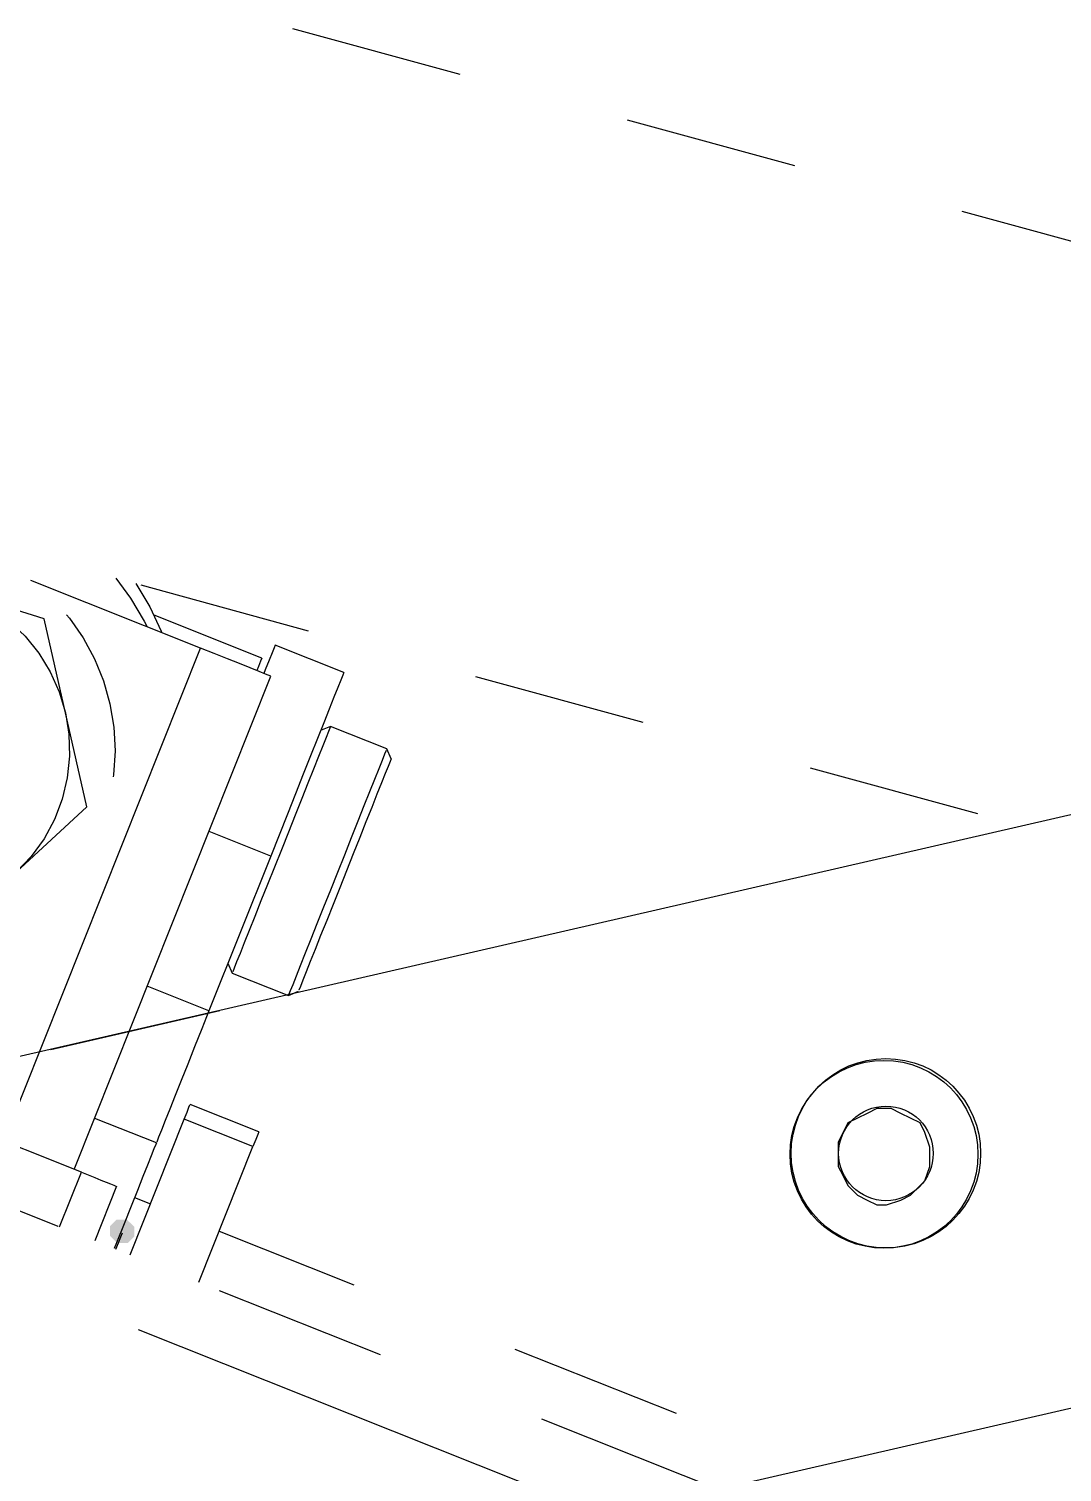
# Model space of a CAD drawing. Extents: x 3 to 592, y 5 to 207.
# Drawn here: x 69.39 to 76.96, y 58.01 to 68.58 of the extents above; entities that cross this region are included whole.
import ezdxf

# ---------------------------------------------------------------- set-up
doc = ezdxf.new("R2010")
doc.units = 0
doc.layers.get('0').update_dxf_attribs({"linetype": 'CONTINUOUS'})

msp = doc.modelspace()

# ---------------------------------------------------------------- hatches: boundary and pattern name
h = msp.add_hatch(color=7)
h.dxf.hatch_style = 2
h.paths.add_polyline_path([(70.114903, 59.859269), (70.163853, 59.81091), (70.164473, 59.742104), (70.116114, 59.693153), (70.047307, 59.692533), (70.034254, 59.697825), (69.985304, 59.746184), (69.984684, 59.814991), (70.033043, 59.863941), (70.10185, 59.864561)])
h = msp.add_hatch(color=7)
h.dxf.hatch_style = 2
h.paths.add_polyline_path([(70.114903, 59.859269), (70.163853, 59.81091), (70.164473, 59.742104), (70.116114, 59.693153), (70.047307, 59.692533), (70.034254, 59.697825), (69.985304, 59.746184), (69.984684, 59.814991), (70.033043, 59.863941), (70.10185, 59.864561)])

# ---------------------------------------------------------------- linework, layer by layer
at = {"color": 7}
for points in [[(72.549486, 68.250436), (71.324343, 68.584987)], [(72.549486, 68.250436), (71.324343, 68.584987)], [(74.999772, 67.581334), (73.774629, 67.915885)], [(74.999772, 67.581334), (73.774629, 67.915885)], [(77.450058, 66.912232), (76.224915, 67.246783)], [(77.450058, 66.912232), (76.224915, 67.246783)], [(70.64816, 64.050227), (69.405324, 64.545527)], [(70.64816, 64.050227), (69.405324, 64.545527)], [(70.028647, 64.562073), (70.135891, 64.416376), (70.236433, 64.247748), (70.257952, 64.205767)], [(70.028647, 64.562073), (70.135891, 64.416376), (70.236433, 64.247748), (70.257952, 64.205767)], [(70.175649, 64.521927), (70.277602, 64.351182), (70.360505, 64.173382), (70.364385, 64.163152)], [(70.175649, 64.521927), (70.277602, 64.351182), (70.360505, 64.173382), (70.364385, 64.163152)], [(70.21196, 64.51206), (71.437103, 64.177509)], [(70.21196, 64.51206), (71.437103, 64.177509)], [(69.502867, 64.26514), (69.167022, 64.368856), (68.828003, 64.473631)], [(69.502867, 64.26514), (69.167022, 64.368856), (68.828003, 64.473631)], [(68.828038, 64.473455), (68.977616, 64.416305), (69.118374, 64.340105), (69.247844, 64.246266), (69.36426, 64.136552), (69.465155, 64.012374), (69.548763, 63.875849), (69.614027, 63.729799), (69.659888, 63.576694)], [(68.828038, 64.473455), (68.977616, 64.416305), (69.118374, 64.340105), (69.247844, 64.246266), (69.36426, 64.136552), (69.465155, 64.012374), (69.548763, 63.875849), (69.614027, 63.729799), (69.659888, 63.576694)], [(69.666435, 64.293113), (69.688639, 64.267997), (69.788828, 64.125122), (69.872437, 63.972017), (69.938053, 63.810444), (69.985678, 63.642875), (70.013901, 63.470719), (70.02272, 63.296447), (70.012137, 63.122175), (70.00946, 63.107018)], [(69.666435, 64.293113), (69.688639, 64.267997), (69.788828, 64.125122), (69.872437, 63.972017), (69.938053, 63.810444), (69.985678, 63.642875), (70.013901, 63.470719), (70.02272, 63.296447), (70.012137, 63.122175), (70.00946, 63.107018)], [(71.097034, 63.976003), (70.308223, 64.290328)], [(71.097034, 63.976003), (70.308223, 64.290328)], [(69.659853, 63.576553), (69.581183, 63.920864), (69.502867, 64.265175)], [(69.659853, 63.576553), (69.581183, 63.920864), (69.502867, 64.265175)], [(71.194859, 64.0715), (71.186746, 64.051392), (71.172282, 64.015056), (71.150762, 63.961081), (71.12254, 63.890172), (71.112662, 63.865125)], [(71.194859, 64.0715), (71.186746, 64.051392), (71.172282, 64.015056), (71.150762, 63.961081), (71.12254, 63.890172), (71.112662, 63.865125)], [(71.698062, 63.870981), (71.195001, 64.071359)], [(71.698062, 63.870981), (71.195001, 64.071359)], [(69.208509, 60.437607), (70.648195, 64.050051)], [(69.208509, 60.437607), (70.648195, 64.050051)], [(71.164238, 63.844558), (71.12508, 63.86008), (71.077102, 63.87913), (71.013249, 63.904883), (70.934933, 63.935927), (70.84568, 63.971558), (70.748666, 64.010011), (70.648124, 64.050227)], [(71.164238, 63.844558), (71.12508, 63.86008), (71.077102, 63.87913), (71.013249, 63.904883), (70.934933, 63.935927), (70.84568, 63.971558), (70.748666, 64.010011), (70.648124, 64.050227)], [(71.097034, 63.976003), (71.088215, 63.953425), (71.073045, 63.916031), (71.061051, 63.885692)], [(71.097034, 63.976003), (71.088215, 63.953425), (71.073045, 63.916031), (71.061051, 63.885692)], [(69.724587, 60.231973), (71.164274, 63.844417)], [(69.724587, 60.231973), (71.164274, 63.844417)], [(71.698062, 63.870981), (71.689948, 63.850873), (71.675484, 63.814537), (71.653964, 63.760562), (71.625742, 63.689653), (71.59117, 63.60287), (71.550953, 63.501623), (71.505092, 63.38697), (71.454998, 63.261028), (71.401023, 63.125562), (71.343873, 62.981981), (71.284606, 62.833109), (71.223576, 62.680709), (71.162545, 62.526898)], [(71.698062, 63.870981), (71.689948, 63.850873), (71.675484, 63.814537), (71.653964, 63.760562), (71.625742, 63.689653), (71.59117, 63.60287), (71.550953, 63.501623), (71.505092, 63.38697), (71.454998, 63.261028), (71.401023, 63.125562), (71.343873, 62.981981), (71.284606, 62.833109), (71.223576, 62.680709), (71.162545, 62.526898)], [(72.662246, 63.842958), (73.887389, 63.508407)], [(72.662246, 63.842958), (73.887389, 63.508407)], [(69.659853, 63.576553), (69.685253, 63.418508), (69.689486, 63.2587), (69.673258, 63.099597), (69.635864, 62.943669), (69.579067, 62.794444), (69.502867, 62.653686), (69.409028, 62.523864), (69.298961, 62.4078)], [(69.659853, 63.576553), (69.685253, 63.418508), (69.689486, 63.2587), (69.673258, 63.099597), (69.635864, 62.943669), (69.579067, 62.794444), (69.502867, 62.653686), (69.409028, 62.523864), (69.298961, 62.4078)], [(69.816839, 62.887966), (69.738522, 63.230866), (69.659853, 63.576588)], [(69.816839, 62.887966), (69.738522, 63.230866), (69.659853, 63.576588)], [(71.600554, 63.476293), (71.58609, 63.439604), (71.568098, 63.394802), (71.543404, 63.333066), (71.512712, 63.255807), (71.476376, 63.164438), (71.435101, 63.061427), (71.390298, 62.948185), (71.341968, 62.827535), (71.291873, 62.701593), (71.240721, 62.573182), (71.189568, 62.444771), (71.139121, 62.318829), (71.091143, 62.197827), (71.045987, 62.084938), (71.005065, 61.981574), (70.968729, 61.890557), (70.938037, 61.813299), (70.913343, 61.751563), (70.895351, 61.706407), (70.884415, 61.679243)], [(71.600554, 63.476293), (71.58609, 63.439604), (71.568098, 63.394802), (71.543404, 63.333066), (71.512712, 63.255807), (71.476376, 63.164438), (71.435101, 63.061427), (71.390298, 62.948185), (71.341968, 62.827535), (71.291873, 62.701593), (71.240721, 62.573182), (71.189568, 62.444771), (71.139121, 62.318829), (71.091143, 62.197827), (71.045987, 62.084938), (71.005065, 61.981574), (70.968729, 61.890557), (70.938037, 61.813299), (70.913343, 61.751563), (70.895351, 61.706407), (70.884415, 61.679243)], [(71.600554, 63.476293), (71.528234, 63.445249)], [(71.600554, 63.476293), (71.528234, 63.445249)], [(72.013445, 63.311758), (71.600695, 63.476152)], [(72.013445, 63.311758), (71.600695, 63.476152)], [(71.293602, 61.505465), (71.308066, 61.542154), (71.326057, 61.586957), (71.350752, 61.648693), (71.381444, 61.725951), (71.41778, 61.817321), (71.459055, 61.920332), (71.503857, 62.033573), (71.552188, 62.154223), (71.602282, 62.280165), (71.653435, 62.408576), (71.704588, 62.536987), (71.755035, 62.662929), (71.803013, 62.783932), (71.848169, 62.896821), (71.889091, 63.000184), (71.925427, 63.091201), (71.956471, 63.168459), (71.980813, 63.230196), (71.998805, 63.275351), (72.009741, 63.302515)], [(71.293602, 61.505465), (71.308066, 61.542154), (71.326057, 61.586957), (71.350752, 61.648693), (71.381444, 61.725951), (71.41778, 61.817321), (71.459055, 61.920332), (71.503857, 62.033573), (71.552188, 62.154223), (71.602282, 62.280165), (71.653435, 62.408576), (71.704588, 62.536987), (71.755035, 62.662929), (71.803013, 62.783932), (71.848169, 62.896821), (71.889091, 63.000184), (71.925427, 63.091201), (71.956471, 63.168459), (71.980813, 63.230196), (71.998805, 63.275351), (72.009741, 63.302515)], [(72.044489, 63.239615), (72.036376, 63.219154), (72.022264, 63.183523), (72.001098, 63.130606), (71.973581, 63.062167), (71.940773, 62.979265), (71.902673, 62.883662), (71.860339, 62.777476), (71.814831, 62.663176), (71.766853, 62.542879), (71.717464, 62.419054), (71.668076, 62.294876), (71.619392, 62.172815), (71.572473, 62.054987), (71.528376, 61.944567), (71.488159, 61.84332), (71.452528, 61.753715), (71.422189, 61.677867), (71.397848, 61.61719), (71.380209, 61.57274), (71.369273, 61.545576)], [(72.044489, 63.239615), (72.036376, 63.219154), (72.022264, 63.183523), (72.001098, 63.130606), (71.973581, 63.062167), (71.940773, 62.979265), (71.902673, 62.883662), (71.860339, 62.777476), (71.814831, 62.663176), (71.766853, 62.542879), (71.717464, 62.419054), (71.668076, 62.294876), (71.619392, 62.172815), (71.572473, 62.054987), (71.528376, 61.944567), (71.488159, 61.84332), (71.452528, 61.753715), (71.422189, 61.677867), (71.397848, 61.61719), (71.380209, 61.57274), (71.369273, 61.545576)], [(72.044489, 63.239615), (72.013445, 63.311934)], [(72.044489, 63.239615), (72.013445, 63.311934)], [(75.112532, 63.173856), (76.337675, 62.839305)], [(75.112532, 63.173856), (76.337675, 62.839305)], [(77.328889, 62.900278), (57.996667, 58.455278)], [(69.298996, 62.407729), (69.557935, 62.647971), (69.816874, 62.88786)], [(69.298996, 62.407729), (69.557935, 62.647971), (69.816874, 62.88786)], [(71.162404, 62.526862), (70.710848, 62.706779)], [(71.162404, 62.526862), (70.710848, 62.706779)], [(71.162404, 62.526862), (70.710496, 61.393035)], [(71.162404, 62.526862), (70.710496, 61.393035)], [(70.849702, 61.742179), (70.880746, 61.669859)], [(70.849702, 61.742179), (70.880746, 61.669859)], [(70.880746, 61.670001), (71.293496, 61.505606)], [(70.880746, 61.670001), (71.293496, 61.505606)], [(70.710566, 61.392999), (70.259011, 61.572916)], [(70.710566, 61.392999), (70.259011, 61.572916)], [(71.293602, 61.505465), (71.365921, 61.536509)], [(71.293602, 61.505465), (71.365921, 61.536509)], [(70.789641, 61.392881), (69.552009, 61.107982)], [(70.789641, 61.392881), (69.552009, 61.107982)], [(70.789641, 61.392881), (69.552009, 61.107982)], [(70.789641, 61.392881), (69.552009, 61.107982)], [(70.710566, 61.392999), (70.657649, 61.260355), (70.605438, 61.129122), (70.554991, 61.002827), (70.507366, 60.882883), (70.463269, 60.772816), (70.424111, 60.674391), (70.390244, 60.589372), (70.362727, 60.519874), (70.341561, 60.467311), (70.327802, 60.432738)], [(70.710566, 61.392999), (70.657649, 61.260355), (70.605438, 61.129122), (70.554991, 61.002827), (70.507366, 60.882883), (70.463269, 60.772816), (70.424111, 60.674391), (70.390244, 60.589372), (70.362727, 60.519874), (70.341561, 60.467311), (70.327802, 60.432738)], [(70.528744, 60.599144), (70.549911, 60.652413), (70.564022, 60.687691), (70.571078, 60.704977)], [(70.528744, 60.599144), (70.549911, 60.652413), (70.564022, 60.687691), (70.571078, 60.704977)], [(71.074809, 60.506222), (70.571748, 60.7066)], [(71.074809, 60.506222), (70.571748, 60.7066)], [(70.325262, 60.426177), (69.873707, 60.606093)], [(70.325262, 60.426177), (69.873707, 60.606093)], [(70.132892, 59.605757), (70.528709, 60.599179)], [(70.132892, 59.605757), (70.528709, 60.599179)], [(71.031947, 60.398625), (70.528886, 60.599002)], [(71.031947, 60.398625), (70.528886, 60.599002)], [(69.776199, 60.211406), (68.942585, 60.543722)], [(69.776199, 60.211406), (68.942585, 60.543722)], [(71.074809, 60.506222), (71.067401, 60.487172), (71.05329, 60.451894), (71.03177, 60.398625)], [(71.074809, 60.506222), (71.067401, 60.487172), (71.05329, 60.451894), (71.03177, 60.398625)], [(70.325262, 60.426177), (70.320323, 60.413477), (70.307623, 60.382079), (70.287868, 60.331985), (70.260704, 60.264252), (70.226837, 60.179232), (70.186621, 60.078338), (70.140759, 59.962979), (70.089254, 59.833863), (70.033162, 59.693104), (70.016934, 59.652182)], [(70.325262, 60.426177), (70.320323, 60.413477), (70.307623, 60.382079), (70.287868, 60.331985), (70.260704, 60.264252), (70.226837, 60.179232), (70.186621, 60.078338), (70.140759, 59.962979), (70.089254, 59.833863), (70.033162, 59.693104), (70.016934, 59.652182)], [(70.636059, 59.405238), (71.031876, 60.39866)], [(70.636059, 59.405238), (71.031876, 60.39866)], [(68.425148, 60.286329), (69.60492, 59.816182)], [(68.425148, 60.286329), (69.60492, 59.816182)], [(69.616814, 59.811426), (69.776269, 60.211476)], [(69.616814, 59.811426), (69.776269, 60.211476)], [(69.776199, 60.211406), (69.826646, 60.191297), (69.874977, 60.171894), (69.919427, 60.154256), (69.958585, 60.138733), (69.990688, 60.126033), (70.014677, 60.116508), (70.029141, 60.110511)], [(69.776199, 60.211406), (69.826646, 60.191297), (69.874977, 60.171894), (69.919427, 60.154256), (69.958585, 60.138733), (69.990688, 60.126033), (70.014677, 60.116508), (70.029141, 60.110511)], [(70.034221, 60.108571), (69.874765, 59.708521)], [(70.034221, 60.108571), (69.874765, 59.708521)], [(70.165877, 60.026197), (70.281941, 59.979983)], [(70.165877, 60.026197), (70.281941, 59.979983)], [(70.02967, 59.646891), (70.04872, 59.694163), (70.066359, 59.739318), (70.077295, 59.766835)], [(70.02967, 59.646891), (70.04872, 59.694163), (70.066359, 59.739318), (70.077295, 59.766835)], [(70.785179, 59.779394), (71.770939, 59.386548)], [(70.785179, 59.779394), (71.770939, 59.386548)], [(70.784692, 59.346035), (71.964464, 58.875888)], [(70.784692, 59.346035), (71.964464, 58.875888)], [(70.192981, 59.058472), (76.091833, 56.707718)], [(70.192981, 59.058472), (76.091833, 56.707718)], [(72.950705, 58.916386), (74.130471, 58.446225)], [(72.950705, 58.916386), (74.130471, 58.446225)], [(58.949167, 54.327778), (78.281389, 58.772778)], [(73.144236, 58.405741), (79.043095, 56.055005)], [(73.144236, 58.405741), (79.043095, 56.055005)]]:
    msp.add_lwpolyline(points, dxfattribs=at)
msp.add_lwpolyline([(75.988333, 60.395556), (75.953056, 60.501389), (75.917778, 60.571944), (75.847222, 60.607222), (75.776667, 60.6425), (75.706111, 60.677778), (75.600278, 60.677778), (75.529722, 60.6425), (75.459167, 60.607222), (75.388611, 60.571944), (75.353333, 60.501389), (75.318056, 60.430833), (75.318056, 60.325), (75.318056, 60.254444), (75.353333, 60.183889), (75.388611, 60.113333), (75.459167, 60.042778), (75.529722, 60.0075), (75.600278, 59.972222), (75.670833, 59.972222), (75.776667, 60.0075), (75.847222, 60.042778), (75.917778, 60.113333), (75.953056, 60.148611), (75.988333, 60.254444), (75.988333, 60.325)], close=True, dxfattribs=at)
for centre, radius in [((75.653194, 60.342639), 0.687917), ((75.666988, 60.350294), 0.693649), ((75.666988, 60.350294), 0.693649), ((75.666988, 60.350294), 0.693649), ((75.666988, 60.350294), 0.693649), ((75.667447, 60.349306), 0.346251), ((75.667447, 60.349306), 0.346251), ((75.667447, 60.349306), 0.346251), ((75.667447, 60.349306), 0.346251)]:
    msp.add_circle(centre, radius, dxfattribs=at)

doc.saveas('drawing.dxf')
